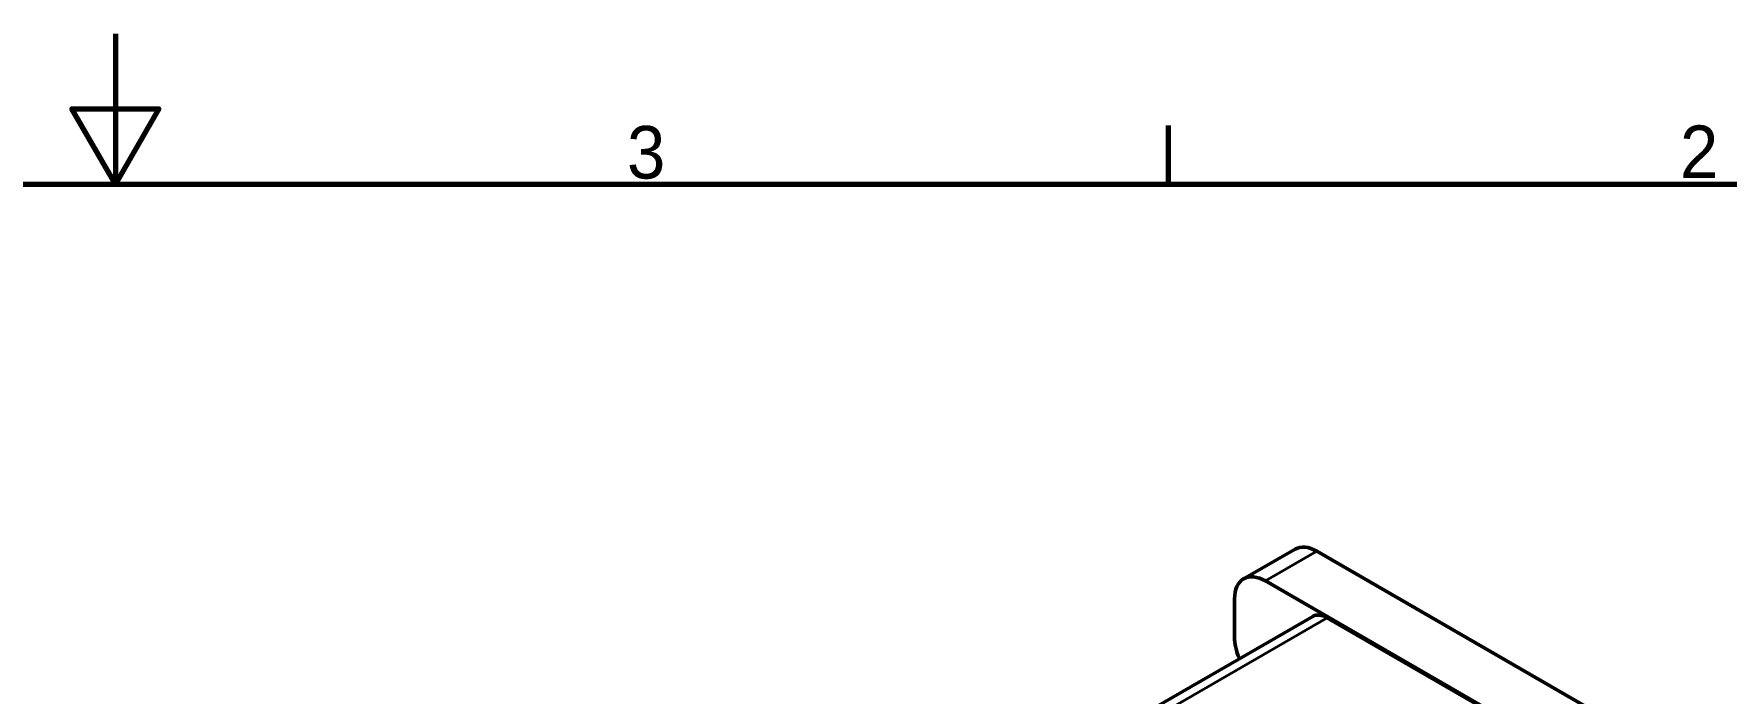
# Model space of a CAD drawing. Header units: millimetres. Extents: x 29 to 1149, y -40 to 354.
# Drawn here: x 239.9 to 356.1, y 309.1 to 354.5 of the extents above; entities that cross this region are included whole.
import ezdxf

# ---------------------------------------------------------------- set-up
doc = ezdxf.new("R2010")
doc.units = ezdxf.units.MM
doc.header["$LTSCALE"] = 1.2
doc.layers.get('0').update_dxf_attribs({"lineweight": 25})
for name, color, linetype, lineweight in [('경계(ISO)', 7, 'Continuous', 70), ('외형선(ISO)', 7, 'Continuous', 50), ('좁은 외형선(ISO)', 7, 'Continuous', 35)]:
    doc.layers.add(name, color=color, linetype=linetype, lineweight=lineweight)
doc.styles.get("Standard").update_dxf_attribs({"font": ''})
doc.styles.get('Standard').set_extended_font_data('Gulim')

# ---------------------------------------------------------------- blocks, each defined once
blk = doc.blocks.new('경계 Default Border')
at = {"layer": '경계(ISO)'}
blk.add_line((280, 287), (280, 290.9), dxfattribs=at)
at = {"layer": '경계(ISO)', "flags": 128}
for points in [[(210, 297), (210, 287), (207.11, 292), (212.89, 292), (210, 287)], [(10, 10), (10, 287), (410, 287), (410, 10), (10, 10)]]:
    blk.add_lwpolyline(points, dxfattribs=at)
at = {"layer": '경계(ISO)', "char_height": 3.5, "attachment_point": 7}
for s, insert in [('3', (244.01, 287.32)), ('2', (314.01, 287.4))]:
    blk.add_mtext(s, dxfattribs=dict(at, insert=insert))

msp = doc.modelspace()

# ---------------------------------------------------------------- linework, layer by layer
at = {"layer": '외형선(ISO)', "color": 7}
for p, q in [((322.9577, 316.9988), (326.4933, 319.0401)), ((327.9933, 318.8915), (416.3816, 267.8604)), ((324.4577, 316.8502), (349.2065, 302.5615)), ((322.3364, 313.0127), (322.3364, 315.6255)), ((270.071, 281.1455), (327.6999, 314.4179)), ((349.2769, 302.4389), (328.7, 314.3189))]:
    msp.add_line(p, q, dxfattribs=at)
for centre, major_axis, ratio, start_param, end_param in [((327.9933, 316.442), (-1.5, 2.5981), 0.57735027, 5.49778714, 6.28318531), ((324.4577, 314.4007), (-1.5, 2.5981), 0.57735027, 5.49778714, 7.06858347), ((328.7, 312.6859), (-1, 1.732), 0.5773532, 5.49778461, 6.28318531), ((324.4577, 311.788), (-1.5, 2.5981), 0.57735027, 0.78539816, 1.35018186)]:
    msp.add_ellipse(centre, major_axis=major_axis, ratio=ratio, start_param=start_param, end_param=end_param, dxfattribs=at)
at = {"layer": '좁은 외형선(ISO)', "color": 7}
for p, q in [((324.4577, 316.8502), (327.9933, 318.8915)), ((271.071, 281.0465), (328.7, 314.3189))]:
    msp.add_line(p, q, dxfattribs=at)

# ---------------------------------------------------------------- block references
at = {"color": 7, "xscale": 1.03275, "yscale": 1.03275, "zscale": 1.03275}
msp.add_blockref('경계 Default Border', (28.6245, 47.7246), dxfattribs=at)

doc.saveas('drawing.dxf')
